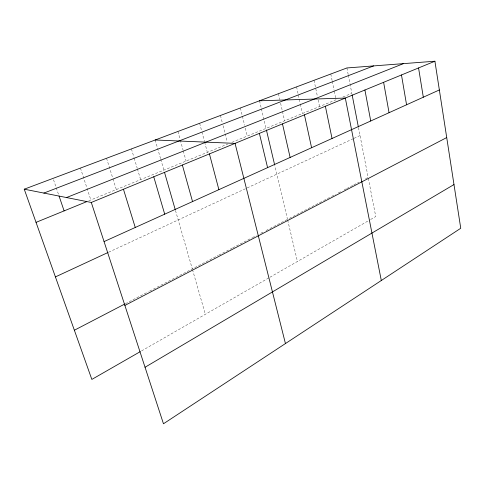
<?xml version="1.0" encoding="UTF-8"?>
<svg xmlns="http://www.w3.org/2000/svg" width="485" height="485" viewBox="0 0 485 485"><rect width="100%" height="100%" fill="white"/><g stroke="black" fill="none" stroke-linecap="round" stroke-linejoin="round"><path stroke-width="0.36" stroke-dasharray="2.42 1.82" d="M141.571 350.897L269.314 277.614M269.969 277.238L370.061 219.814M370.692 219.456L375.748 216.552L368.297 178.147M125.427 303.677L148.271 291.794M149.592 291.109L218.195 255.419M218.856 255.08L232.048 248.217M232.709 247.871L251.703 237.989M252.358 237.656L256.268 235.619M260.827 233.243L263.434 231.891M266.047 230.533L269.302 228.835M269.957 228.502L286.853 219.711M321.61 201.627L287.502 219.372L274.765 165.397M323.622 200.584L331 196.746M331.667 196.395L335.693 194.303M338.354 192.921L341.579 191.242M344.168 189.896L346.102 188.889M346.751 188.55L353.207 185.191M353.862 184.852L359.058 182.148M365.557 178.771L368.151 177.419M108.652 252.206L246.55 188.216M247.223 187.901L353.341 138.655M354.008 138.346L360.034 135.551M88.785 200.808L227.738 144.039M231.921 142.329L335.996 99.807L334.213 90.968M342.889 96.994L351.843 93.332L350.158 84.632M53.532 179.789L58.818 195.34M80.449 168.077L90.84 199.972M106.548 158.274L112.769 178.183M112.993 178.892L116.321 189.562M131.441 148.919L134.005 157.492M134.218 158.201L137.219 168.198M137.431 168.913L140.644 179.626M155.2 139.989L160.571 158.65M160.777 159.365L164.288 171.569M175.491 210.52L192.29 268.902M192.496 269.618L205.349 314.304M177.916 131.459L180.111 139.401M180.305 140.123L183.1 150.229M183.3 150.95L186.088 161.056M199.644 123.293L201.766 131.29M201.954 132.017L204.464 141.462M204.658 142.19L207.356 152.363M220.451 115.478L222.318 122.802M223.064 125.73L224.931 133.054M225.119 133.787L227.174 141.844M240.39 107.985L244.628 125.257M245.337 128.137L247.277 136.055M259.523 100.795L261.239 108.058M261.409 108.785L266.374 129.834M287.672 220.105L297.438 261.476M278.438 93.69L279.766 99.552M280.597 103.22L284.592 120.813M296.59 86.863L300.203 103.444M300.361 104.166L302.404 113.532M314.031 80.316L317.39 96.339M318.154 99.983L319.53 106.536M330.794 74.017L332.134 80.649M332.28 81.383L334.062 90.228M346.921 67.955L348.188 74.484M348.327 75.205L350.018 83.905M358.494 127.622L368.012 176.679"/><path stroke-width="0.73" d="M145.045 367.26L453.984 184.555M140.274 351.637L91.847 379.422L24.25 189.192L346.921 67.955L434.912 61.225L460.75 228.271L163.469 423.775L91.301 202.457L24.25 189.192M74.369 330.236L124.76 304.028M124.881 305.429L446.721 137.564M55.417 276.911L107.973 252.521M104.057 241.585L439.355 89.955M91.301 202.457L434.912 61.225M36.035 222.36L86.73 201.651M66.518 197.553L403.441 63.632M43.874 193.078L373.626 65.911M259.523 100.795L345.314 98.055L381.313 280.518M155.2 139.989L235.055 143.372L285.447 343.562M59.061 196.049L64.111 210.89M123.445 189.247L135.26 227.471M153.745 176.789L164.706 214.158M164.494 172.29L175.285 209.799M182.36 165.027L192.539 201.572M209.423 153.909L218.887 189.653M259.378 133.375L267.581 167.634M266.55 130.562L274.595 164.664M282.476 123.881L290.127 157.437M304.447 114.848L311.588 147.737M325.368 106.251L332.037 138.486M352.128 94.805L358.354 126.9M364.914 89.998L370.734 120.989M383.617 82.311L389.055 112.702M401.477 74.969L406.563 104.784M418.561 67.948L423.314 97.212"/></g></svg>
